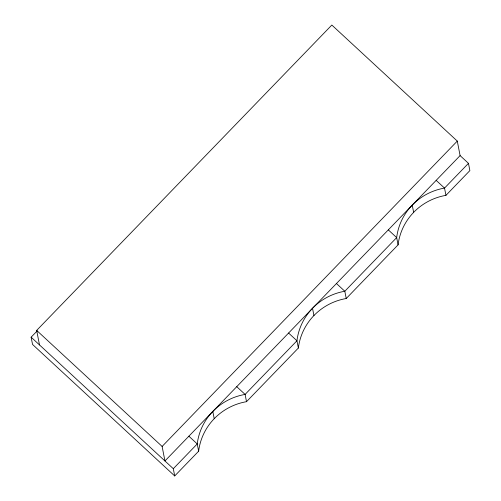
<?xml version="1.0" encoding="UTF-8"?>
<svg xmlns="http://www.w3.org/2000/svg" width="501" height="501" viewBox="0 0 501 501"><rect width="100%" height="100%" fill="white"/><g stroke="black" fill="none" stroke-linecap="round" stroke-linejoin="round"><path stroke-width="0.75" d="M39.491 344.92L36.667 330.403L331.831 25.05L457.281 141.088L460.1 155.604L468.466 163.339L469.875 170.597L445.94 195.352A57.834 56.507 -11 0 0 398.076 244.87L346.229 298.515A57.834 56.507 -11 0 0 298.364 348.032L246.511 401.677A57.834 56.507 -11 0 0 198.646 451.194L174.711 475.95L32.534 344.438L31.125 337.186L37.112 330.992M460.1 155.604L164.942 460.958L162.117 446.441L457.281 141.088M174.711 475.95L173.302 468.692L197.237 443.936A57.834 56.507 -11 0 1 245.102 394.419L296.949 340.774A57.834 56.507 -11 0 1 344.813 291.256L396.667 237.612A57.834 56.507 -11 0 1 444.531 188.094L468.466 163.339M436.171 180.36L444.531 188.094L445.94 195.352M388.306 229.878L396.667 237.612L398.076 244.87M336.453 283.522L344.813 291.256L346.229 298.515M288.589 333.04L296.949 340.774L298.364 348.032M236.735 386.684L245.102 394.419L246.511 401.677M188.871 436.196L197.237 443.936L198.646 451.194M36.667 330.403L162.117 446.441M31.125 337.186L173.302 468.692M412.235 205.122L413.644 212.374M312.518 308.278L313.933 315.536M212.806 411.44L214.215 418.698"/></g></svg>
